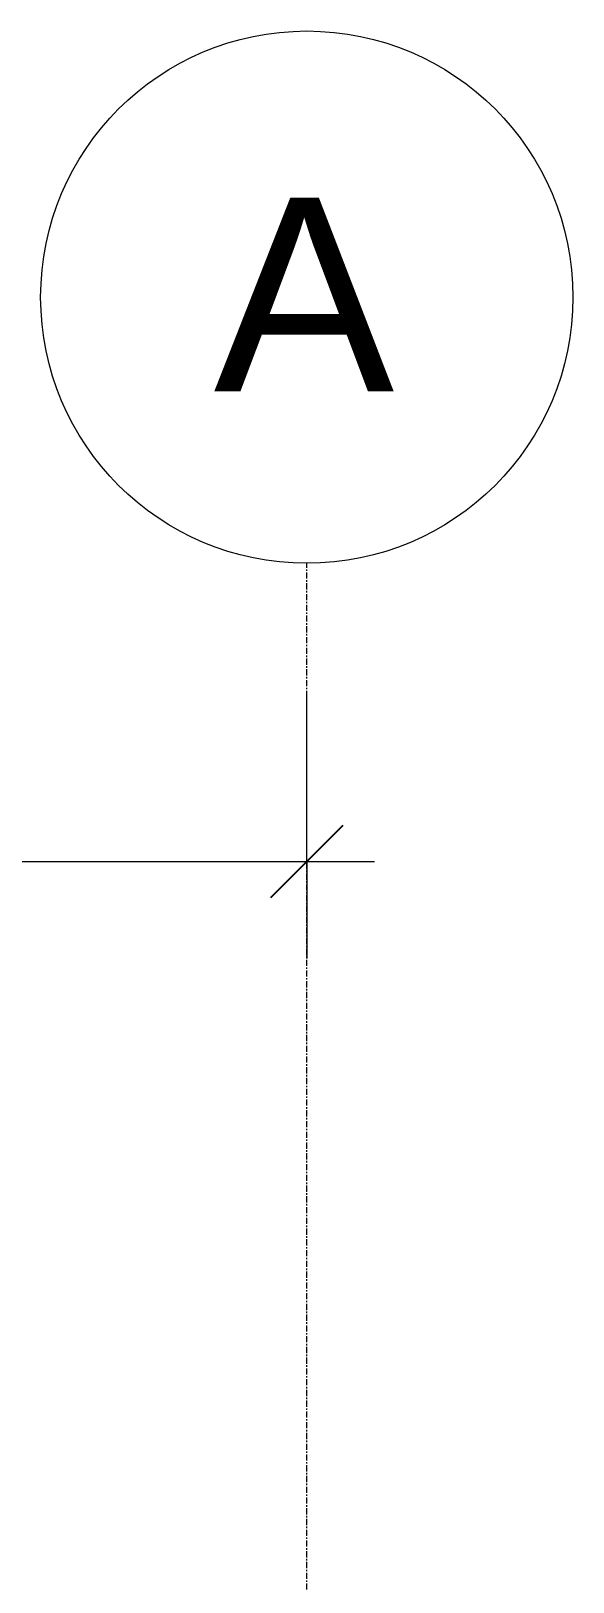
# Model space of a CAD drawing. Header units: millimetres. Extents: x -12186 to 152825, y -4386 to 9463.
# Drawn here: x 21506 to 22626, y 5980 to 9185 of the extents above; entities that cross this region are included whole.
import ezdxf

# ---------------------------------------------------------------- set-up
doc = ezdxf.new("R2010")
doc.units = ezdxf.units.MM
doc.linetypes.add('Grid Line', pattern=[22.225, 12.7, -3.175, 3.175, -3.175])
for name, color, linetype, lineweight in [('A-ANNO-DIMS', 211, 'Continuous', 5), ('A-ANNO-DIMS-100', 211, 'Continuous', 5), ('S-GRID', 1, 'Continuous', 5), ('S-GRID-IDEN', 1, 'Continuous', 5)]:
    doc.layers.add(name, color=color, linetype=linetype, lineweight=lineweight)
doc.styles.add('Arial_1', font='arial.ttf', dxfattribs={"height": 400})
doc.styles.add('Arial_3', font='arial.ttf', dxfattribs={"width": 0.8, "height": 175})
doc.dimstyles.new('SVA_Arc_Length-1_8mm_BLUE', dxfattribs={"dimscale": 304.8, "dimtxt": 178.545395, "dimasz": 0.492126, "dimexe": 0.656168, "dimexo": 0.0625, "dimgap": 0.164042, "dimtad": 1, "dimdec": 0, "dimrnd": 5, "dimzin": 0, "dimdsep": 46, "dimtxsty": 'Arial_3', "dimblk1": 'OBLIQUE', "dimblk2": 'OBLIQUE', "dimsah": 1, "dimcen": 0.09, "dimdle": 0.459318, "dimazin": 0, "dimtfac": 1, "dimtdec": 4, "dimtix": 1, "dimtmove": 0, "dimatfit": 3, "dimfxl": 1.148294, "dimfxlon": 1, "dimtvp": 1, "dimtfill": 1, "dimtolj": 1, "dimtzin": 0, "dimarcsym": 2})

# ---------------------------------------------------------------- blocks, each defined once
blk = doc.blocks.new('Grid - M_Grid Head - Circle-13408-Section A-A')
at = {"layer": 'S-GRID-IDEN'}
blk.add_circle((-896.3, 8635.3), 550, dxfattribs=at)
blk = doc.blocks.new('DIMBLOCK5-Section A-A')
at = {"layer": 'A-ANNO-DIMS-100'}
for p, q in [((18475.7, 7469), (18475.7, 7819)), ((22075.7, 7469), (22075.7, 7819)), ((18475.7, 7469), (22215.7, 7469)), ((18475.7, 7469), (18475.7, 7269)), ((22075.7, 7469), (22075.7, 7269))]:
    blk.add_line(p, q, dxfattribs=at)
at = {"layer": 'A-ANNO-DIMS-100', "lineweight": 25}
for p, q in [((18475.7, 7469), (18550.7, 7544)), ((22075.7, 7469), (22150.7, 7544)), ((18475.7, 7469), (18400.7, 7394)), ((22075.7, 7469), (22000.7, 7394))]:
    blk.add_line(p, q, dxfattribs=at)
at = {"layer": 'A-ANNO-DIMS-100', "color": 0, "insert": (20061.4, 7746.2), "char_height": 175, "width": 514.211, "attachment_point": 1, "line_spacing_factor": 0.941778, "style": 'Arial_3', "bg_fill": 3, "box_fill_scale": 1.25, "bg_fill_color": 256, "bg_fill_true_color": 13158600, "bg_fill_transparency": 0}
blk.add_mtext('3600', dxfattribs=at)
blk = doc.blocks.new('_Oblique')
at = {"color": 0, "linetype": 'ByBlock', "lineweight": -2}
blk.add_line((-0.5, -0.5), (0.5, 0.5), dxfattribs=at)

msp = doc.modelspace()

# ---------------------------------------------------------------- linework, layer by layer
at = {"layer": 'S-GRID', "linetype": 'Grid Line'}
msp.add_line((22075.7, -1058.6), (22075.7, 8085.3), dxfattribs=at)

# ---------------------------------------------------------------- block references
at = {"layer": 'S-GRID-IDEN'}
msp.add_blockref('Grid - M_Grid Head - Circle-13408-Section A-A', (22972, 0), dxfattribs=at)

# ---------------------------------------------------------------- next in the draw order: texts
at = {"layer": 'S-GRID-IDEN', "insert": (21883.5, 8840.9), "char_height": 400, "width": 456.962, "attachment_point": 1, "style": 'Arial_1', "bg_fill": 3, "box_fill_scale": 1.25, "bg_fill_color": 256, "bg_fill_true_color": 13158600, "bg_fill_transparency": 0}
msp.add_mtext('A', dxfattribs=at)

# ---------------------------------------------------------------- next in the draw order: dimensions: what is measured, and where the dimension line sits
at = {"layer": 'A-ANNO-DIMS'}
dim = msp.add_linear_dim(base=(22075.7, 7469), p1=(18475.7, 7819), p2=(22075.7, 7819), dimstyle='SVA_Arc_Length-1_8mm_BLUE', override={"dimpost": '<>', "dimfxl": 3600}, dxfattribs=at)
dim.commit()
dim.dimension.update_dxf_attribs({"geometry": 'DIMBLOCK5-Section A-A', "text_midpoint": (20275.7, 7608.4)})

doc.saveas('drawing.dxf')
